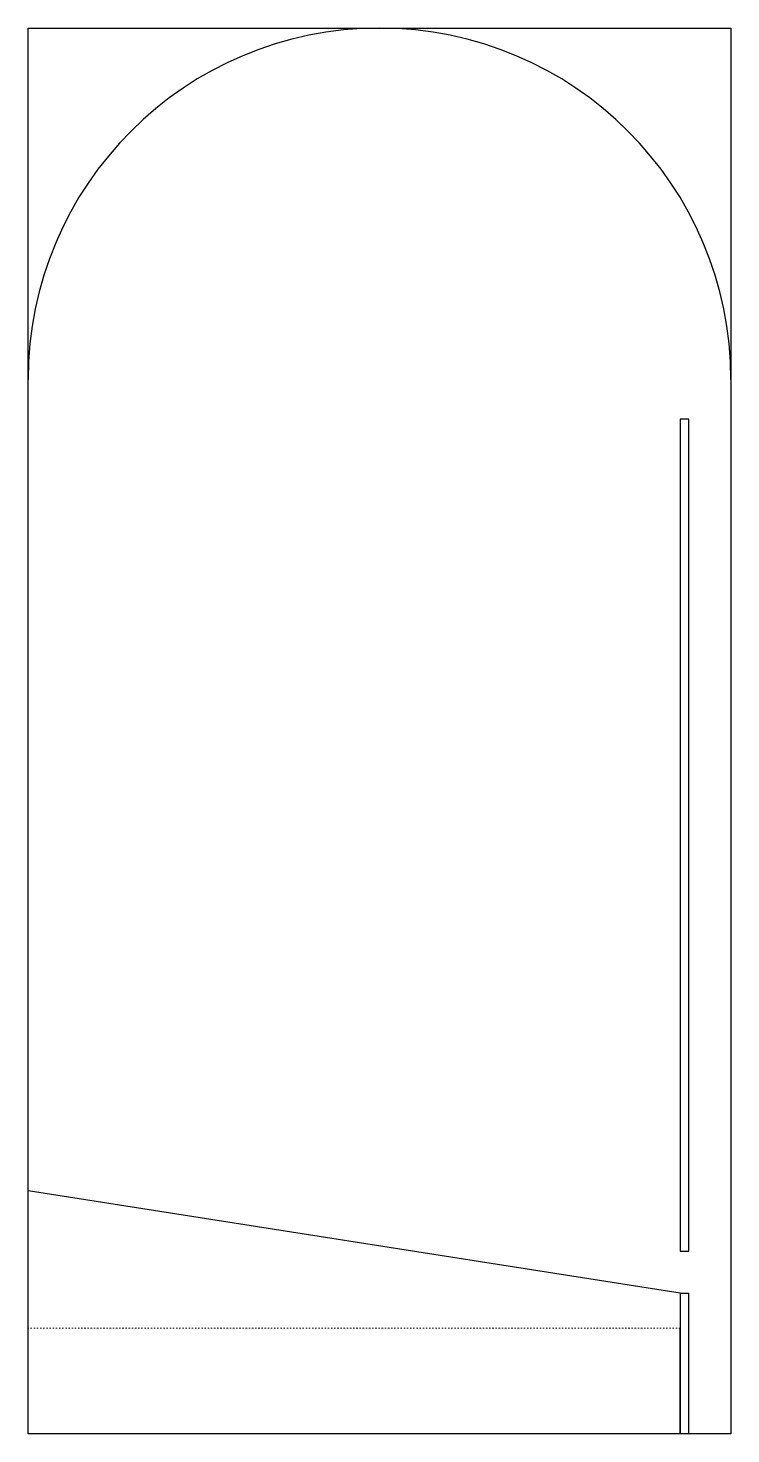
# Model space of a CAD drawing. Header units: millimetres. Extents: x -50 to 0, y 0 to 100.
import ezdxf

# ---------------------------------------------------------------- set-up
doc = ezdxf.new("R2010")
doc.units = ezdxf.units.MM
doc.linetypes.add('DOT2', pattern=[0.125, 0, -0.125])
doc.layers.add('lineat rapid', color=7, linetype='DOT2', lineweight=5)

msp = doc.modelspace()

# ---------------------------------------------------------------- linework, layer by layer
for p, q in [((-50, 100), (-25, 100)), ((-3, 72.19), (-3.6, 72.19)), ((-3.6, 72.19), (-3.6, 13)), ((-3, 13), (-3, 72.19)), ((-3.6, 10), (-50, 17.3)), ((-3.6, 13), (-3, 13)), ((-3.6, 13), (-3, 13)), ((-3.6, 10), (-3, 10)), ((-3.6, 10), (-3, 10)), ((-3.6, 10), (-3.6, 0)), ((-3, 0), (-3, 10)), ((-3.6, 0), (-3.6, 7.51)), ((0, 0), (-3, 0))]:
    msp.add_line(p, q)
msp.add_lwpolyline([(0, 0), (-50, 0), (-50, 100), (0, 100)], close=True)
msp.add_arc((-25, 75), 25, 0, 180)
at = {"layer": 'lineat rapid'}
msp.add_line((-3.6, 7.51), (-50, 7.51), dxfattribs=at)

doc.saveas('drawing.dxf')
